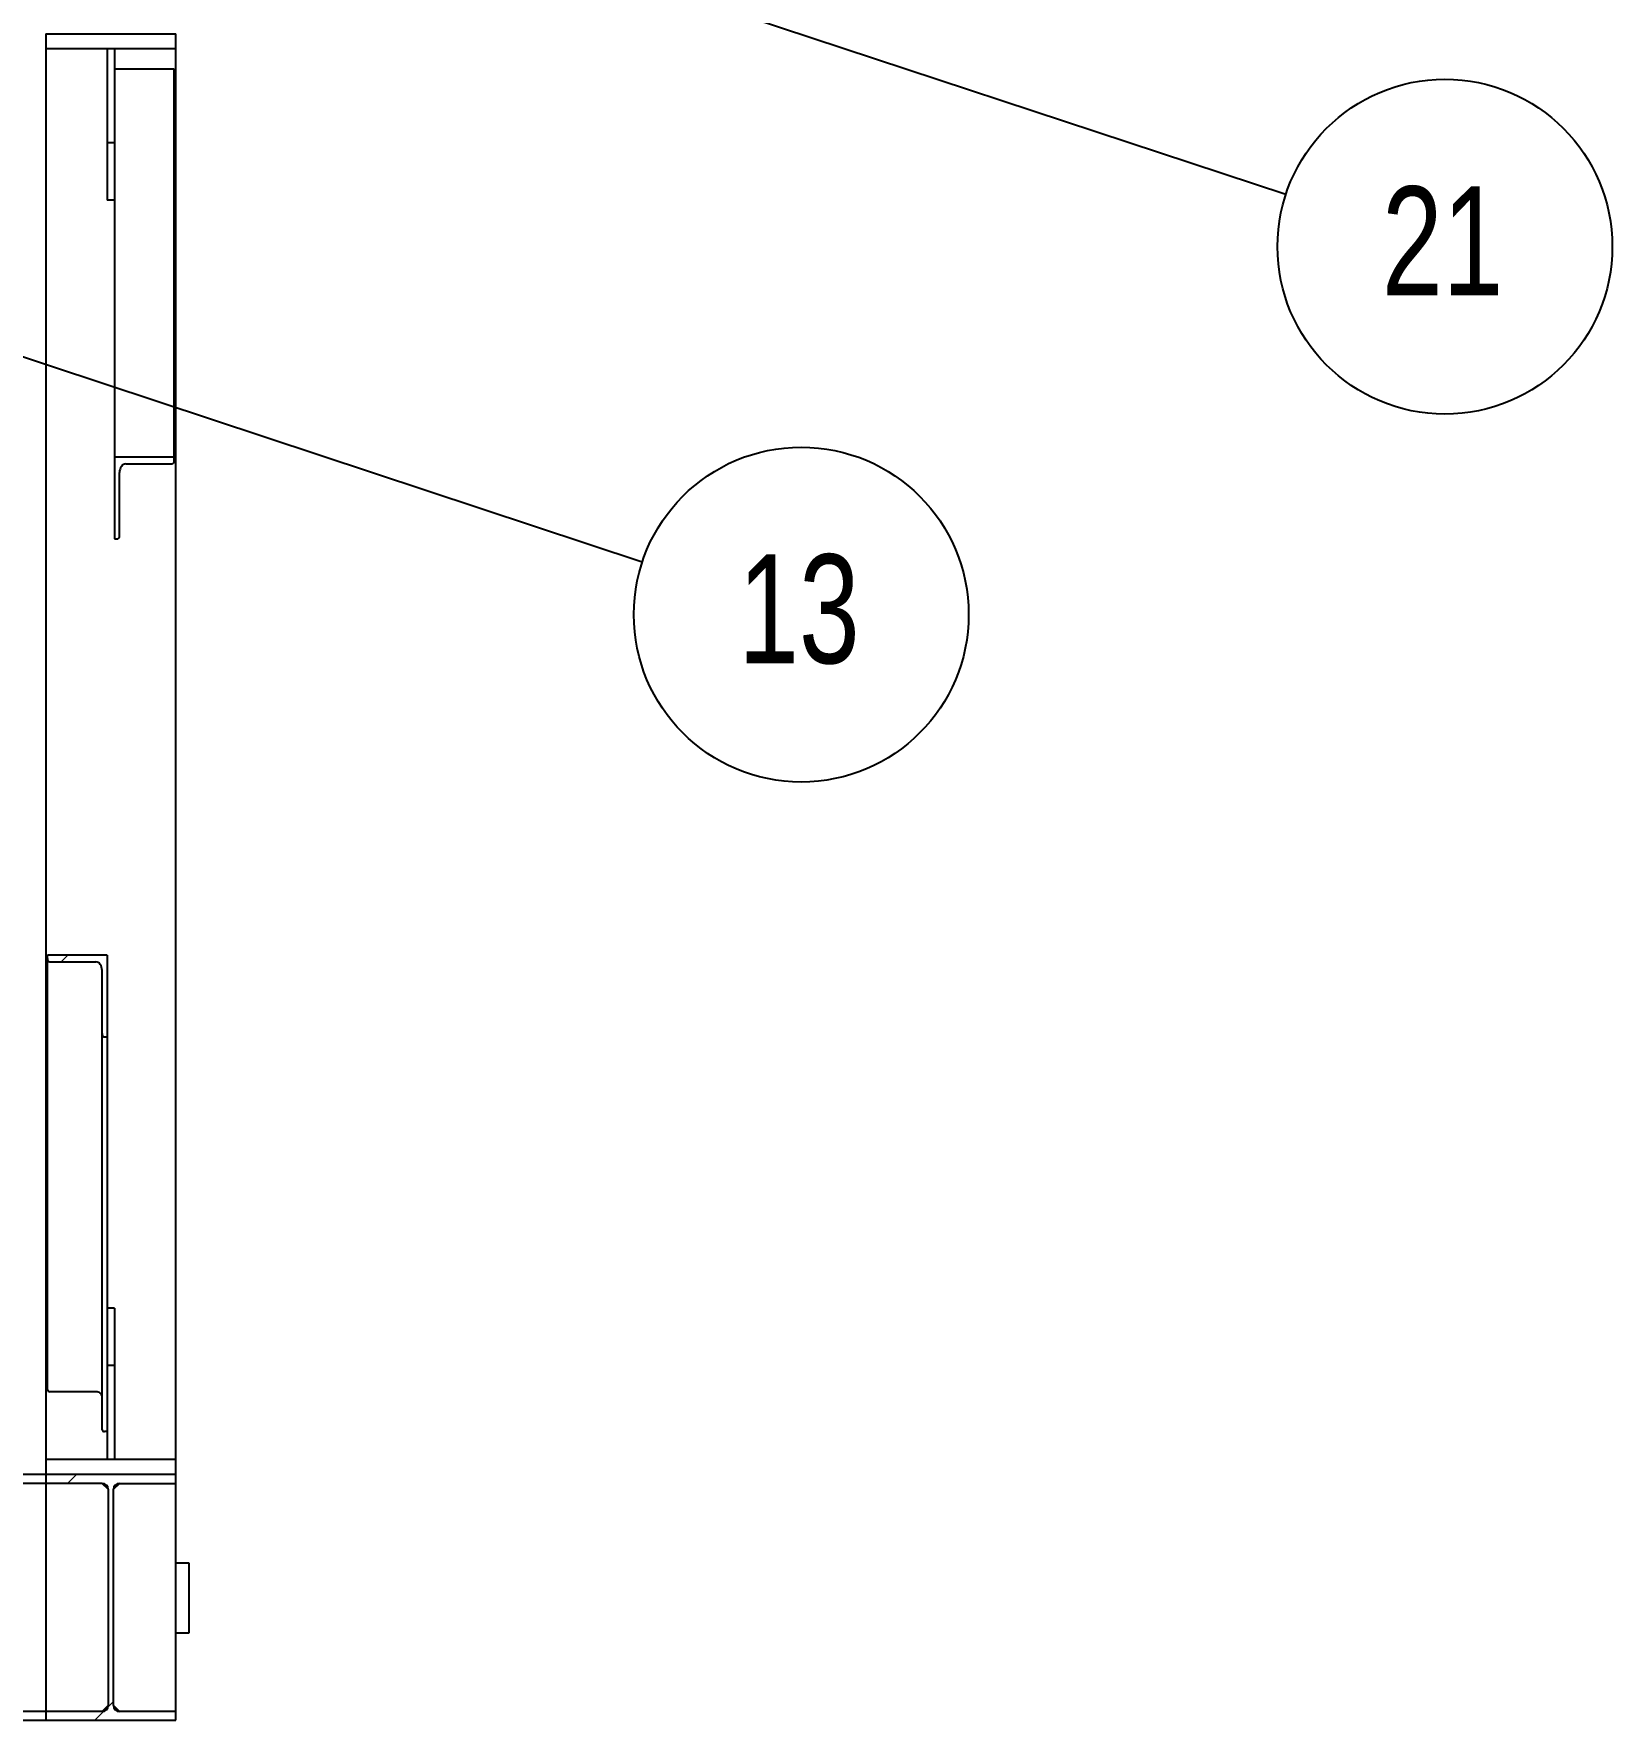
# Model space of a CAD drawing. Header units: millimetres. Extents: x 1293 to 41893, y 1011 to 26911.
# Drawn here: x 24344 to 25687, y 13395 to 14830 of the extents above; entities that cross this region are included whole.
import ezdxf

# ---------------------------------------------------------------- set-up
doc = ezdxf.new("R2010")
doc.units = ezdxf.units.MM
doc.header["$LTSCALE"] = 50
doc.layers.add('CAPA_1', color=7, linetype='Continuous')
doc.layers.add('STRUC', color=4, linetype='Continuous')
doc.styles.add('SLDTEXTSTYLE0', font='TXT', dxfattribs={"width": 0.75})
doc.dimstyles.new('SLDDIMSTYLE2', dxfattribs={"dimtxt": 0.18, "dimasz": 30.769231, "dimexe": 0, "dimexo": 0.0625, "dimgap": 0, "dimtad": 0, "dimtih": 1, "dimtoh": 1, "dimdec": 0, "dimrnd": 1e-09, "dimzin": 0, "dimdsep": 46, "dimtxsty": 'Standard', "dimblk1": 'DOT', "dimblk2": 'DOT', "dimsah": 1, "dimcen": 0.09, "dimadec": 0, "dimazin": 0, "dimtfac": 30.769231, "dimtdec": 0, "dimtofl": 0, "dimtmove": 0, "dimatfit": 3, "dimldrblk": 'DOT', "dimfxl": 1, "dimfrac": 2, "dimtolj": 1, "dimtzin": 0, "dimarcsym": 0})

# ---------------------------------------------------------------- blocks, each defined once
blk = doc.blocks.new('SW_NOTE_0_49')
at = {"layer": 'CAPA_1', "color": 0}
blk.add_circle((135.2, -44.8), 142.4, dxfattribs=at)
at = {"layer": 'CAPA_1', "color": 0, "insert": (133.3, 6.4), "char_height": 92.6, "attachment_point": 2, "style": 'SLDTEXTSTYLE0'}
blk.add_mtext('13', dxfattribs=at)
blk = doc.blocks.new('_Dot')
at = {"color": 0, "linetype": 'ByBlock', "lineweight": -2}
blk.add_line((-0.5, 0), (-1, 0), dxfattribs=at)
at = {"color": 0, "linetype": 'ByBlock', "const_width": 0.5}
blk.add_lwpolyline([(-0.25, 0, 1), (0.25, 0, 1)], format="xyb", close=True, dxfattribs=at)
blk = doc.blocks.new('SW_NOTE_0_53')
at = {"layer": 'CAPA_1', "color": 0}
blk.add_circle((135.3, -44.6), 142.4, dxfattribs=at)
at = {"layer": 'CAPA_1', "color": 0, "insert": (133.4, 6.6), "char_height": 92.6, "attachment_point": 2, "style": 'SLDTEXTSTYLE0'}
blk.add_mtext('21', dxfattribs=at)

msp = doc.modelspace()

# ---------------------------------------------------------------- hatches: boundary and pattern name
at = {"layer": 'CAPA_1', "linetype": 'Continuous', "lineweight": 18}
h = msp.add_hatch(dxfattribs=at)
h.set_pattern_fill('ANSI32', color=256, scale=50, angle=3e-322, style=0)
edge = h.paths.add_edge_path(flags=0)
edge.add_line((24463.8841899, 14469.6741533), (24413.0841899, 14469.6741533))
edge.add_line((24413.0841899, 14469.6741533), (24413.0841899, 14400.0444064))
edge.add_line((24413.0841899, 14400.0444064), (24415.2008566, 14400.0444064))
edge.add_ellipse((24415.2008566, 14402.9456458), major_axis=(0, 2.9012395), ratio=0.7295732387, start_angle=180, end_angle=270)
edge.add_line((24417.3175232, 14402.9456458), (24417.3175232, 14456.6185758))
edge.add_ellipse((24422.6091899, 14456.6185758), major_axis=(0, 7.2530986), ratio=0.7295732387, start_angle=0, end_angle=90, ccw=False)
edge.add_line((24422.6091899, 14463.8716744), (24461.7675232, 14463.8716744))
edge.add_ellipse((24461.7675232, 14466.7729139), major_axis=(0, 2.9012395), ratio=0.7295732387, start_angle=180, end_angle=270)
edge.add_line((24463.8841899, 14466.7729139), (24463.8841899, 14469.6741533))
h = msp.add_hatch(dxfattribs=at)
h.set_pattern_fill('ANSI32', color=256, scale=50, angle=3e-322, style=0)
edge = h.paths.add_edge_path(flags=0)
edge.add_line((24404.6175232, 13976.5266582), (24406.7341899, 13976.5266582))
edge.add_line((24406.7341899, 13976.5266582), (24406.7341899, 14046.1564052))
edge.add_line((24406.7341899, 14046.1564052), (24355.9341899, 14046.1564052))
edge.add_line((24355.9341899, 14046.1564052), (24355.9341899, 14043.2551657))
edge.add_ellipse((24358.0508566, 14043.2551657), major_axis=(0, 2.9012395), ratio=0.7295732387, start_angle=90, end_angle=180)
edge.add_line((24358.0508566, 14040.3539263), (24397.2091899, 14040.3539263))
edge.add_ellipse((24397.2091899, 14033.1008276), major_axis=(0, 7.2530986), ratio=0.7295732387, start_angle=270, end_angle=360, ccw=False)
edge.add_line((24402.5008566, 14033.1008276), (24402.5008566, 13979.4278977))
edge.add_ellipse((24404.6175232, 13979.4278977), major_axis=(0, 2.9012395), ratio=0.7295732387, start_angle=90, end_angle=180)
h = msp.add_hatch(dxfattribs=at)
h.set_pattern_fill('ANSI32', color=256, scale=50, angle=3e-322, style=0)
edge = h.paths.add_edge_path(flags=0)
edge.add_line((24465.1118566, 13395.3610346), (24465.1118566, 13402.8117012))
edge.add_line((24465.1118566, 13402.8117012), (24417.1905232, 13402.8117012))
edge.add_arc((24417.1905232, 13407.8917012), 5.08, 180, 270, ccw=False)
edge.add_line((24412.1105232, 13407.8917012), (24412.1105232, 13591.7877012))
edge.add_arc((24417.1905232, 13591.7877012), 5.08, 90, 180, ccw=False)
edge.add_line((24417.1905232, 13596.8677012), (24465.1118566, 13596.8677012))
edge.add_line((24465.1118566, 13596.8677012), (24465.1118566, 13604.3183679))
edge.add_line((24465.1118566, 13604.3183679), (24354.7065232, 13604.3183679))
edge.add_line((24354.7065232, 13604.3183679), (24354.7065232, 13596.8677012))
edge.add_line((24354.7065232, 13596.8677012), (24402.6278566, 13596.8677012))
edge.add_arc((24402.6278566, 13591.7877012), 5.08, 0, 90, ccw=False)
edge.add_line((24407.7078566, 13591.7877012), (24407.7078566, 13407.8917012))
edge.add_arc((24402.6278566, 13407.8917012), 5.08, 270, 360, ccw=False)
edge.add_line((24402.6278566, 13402.8117012), (24354.7065232, 13402.8117012))
edge.add_line((24354.7065232, 13402.8117012), (24354.7065232, 13395.3610346))
edge.add_line((24354.7065232, 13395.3610346), (24465.1118566, 13395.3610346))

# ---------------------------------------------------------------- linework, layer by layer
at = {"layer": 'STRUC', "linetype": 'Continuous', "lineweight": 25}
for p, q in [((24354.7065232, 14829.7183679), (24354.7065232, 13395.3610346)), ((24354.7065232, 14829.7183679), (24465.1118566, 14829.7183679)), ((24354.7065232, 14817.0183679), (24465.1118566, 14817.0183679)), ((24406.7341899, 14817.0183679), (24406.7341899, 14688.1637012)), ((24413.0841899, 14817.0183679), (24413.0841899, 14400.0444064)), ((24465.1118566, 13395.3610346), (24465.1118566, 14829.7183679)), ((24463.8841899, 14799.5042289), (24413.0841899, 14799.5042289)), ((24463.8841899, 14466.7729139), (24463.8841899, 14799.5042289)), ((24413.0841899, 14737.0183679), (24406.7341899, 14737.0183679)), ((24413.0841899, 14688.1637012), (24406.7341899, 14688.1637012)), ((24463.8841899, 14469.6741533), (24413.0841899, 14469.6741533)), ((24422.6091899, 14463.8716744), (24461.7675232, 14463.8716744)), ((24417.3175232, 14402.9456458), (24417.3175232, 14456.6185758)), ((24413.0841899, 14400.0444064), (24415.2008566, 14400.0444064)), ((24406.7341899, 14046.1564052), (24355.9341899, 14046.1564052)), ((24355.9341899, 13676.3622207), (24355.9341899, 14046.1564052)), ((24406.7341899, 14046.1564052), (24406.7341899, 13617.0183679)), ((24358.0508566, 14040.3539263), (24397.2091899, 14040.3539263)), ((24402.5008566, 13642.3884269), (24402.5008566, 14033.1008276)), ((24404.6175232, 13976.5266582), (24406.7341899, 13976.5266582)), ((24413.0841899, 13745.8730346), (24406.7341899, 13745.8730346)), ((24413.0841899, 13745.8730346), (24413.0841899, 13617.0183679)), ((24413.0841899, 13697.0183679), (24406.7341899, 13697.0183679)), ((24397.2091899, 13674.8179573), (24358.0508566, 13674.8179573)), ((24406.7341899, 13640.8441635), (24404.6175232, 13640.8441635)), ((24465.1118566, 13617.0183679), (24354.7065232, 13617.0183679)), ((24465.1118566, 13604.3183679), (24301.7525232, 13604.3183679)), ((24402.6278566, 13596.8677012), (24301.7525232, 13596.8677012)), ((24407.7078566, 13591.7877012), (24402.6278566, 13596.8677012)), ((24407.7078566, 13591.7877012), (24407.7078566, 13407.8917012)), ((24417.1905232, 13596.8677012), (24412.1105232, 13591.7877012)), ((24412.1105232, 13407.8917012), (24412.1105232, 13591.7877012)), ((24417.1905232, 13596.8677012), (24465.1118566, 13596.8677012)), ((24476.5758566, 13529.1117012), (24465.1118566, 13529.1117012)), ((24476.5758566, 13469.8450346), (24476.5758566, 13529.1117012)), ((24465.1118566, 13469.8450346), (24476.5758566, 13469.8450346)), ((24402.6278566, 13402.8117012), (22999.8571899, 13402.8117012)), ((24402.6278566, 13402.8117012), (24407.7078566, 13407.8917012)), ((24412.1105232, 13407.8917012), (24417.1905232, 13402.8117012)), ((24465.1118566, 13402.8117012), (24417.1905232, 13402.8117012)), ((22937.3731899, 13395.3610346), (24465.1118566, 13395.3610346))]:
    msp.add_line(p, q, dxfattribs=at)
at = {"layer": 'STRUC', "linetype": 'Continuous', "lineweight": 25, "flags": 128}
msp.add_lwpolyline([(24402.5008566, 13670.9572989), (24402.3991787, 13671.710476), (24402.0980524, 13672.4347089), (24401.6090499, 13673.1021658), (24400.9509633, 13673.6871967), (24400.1490824, 13674.1673191), (24399.2342231, 13674.5240822), (24398.2415428, 13674.7437759), (24397.2091899, 13674.8179573)], dxfattribs=at)
at = {"layer": 'STRUC', "linetype": 'Continuous', "lineweight": 25}
for centre, radius, start, end in [((24357.8033532, 13676.7014647), 1.8996994, 190.2869279058, 277.4860927263), ((24404.3700199, 13642.7276709), 1.8996994, 190.2869279057, 277.4860927263), ((24402.6278566, 13591.7877012), 5.08, 0, 90), ((24417.1905232, 13591.7877012), 5.08, 90, 180), ((24402.6278566, 13407.8917012), 5.08, 270, 0), ((24417.1905232, 13407.8917012), 5.08, 180, 270)]:
    msp.add_arc(centre, radius, start, end, dxfattribs=at)
for centre, major_axis, start_param, end_param in [((24422.6091899, 14456.6185758), (0, 7.2530986), 0, 1.5707963268), ((24461.7675232, 14466.7729139), (0, 2.9012395), 3.1415926536, 4.7123889804), ((24415.2008566, 14402.9456458), (0, 2.9012395), 3.1415926536, 4.7123889804), ((24358.0508566, 14043.2551657), (0, 2.9012395), 1.5707963268, 3.1415926536), ((24397.2091899, 14033.1008276), (0, 7.2530986), 4.7123889804, 6.2831853072), ((24404.6175232, 13979.4278977), (0, 2.9012395), 1.5707963268, 3.1415926536)]:
    msp.add_ellipse(centre, major_axis=major_axis, ratio=0.7295732387, start_param=start_param, end_param=end_param, dxfattribs=at)

# ---------------------------------------------------------------- block references
at = {"layer": 'CAPA_1'}
for name, p in [('SW_NOTE_0_53', (25409.4389244, 14693.2392717)), ('SW_NOTE_0_49', (24861.9964404, 14380.5218377))]:
    msp.add_blockref(name, p, dxfattribs=at)

# ---------------------------------------------------------------- leaders
for points in [[(24716.813611, 14921.8481633), (25409.4389244, 14693.2392717)], [(24104.1181867, 14631.4871358), (24861.9964404, 14380.5218377)]]:
    msp.add_leader(points, dimstyle='SLDDIMSTYLE2', dxfattribs=at)

doc.saveas('drawing.dxf')
